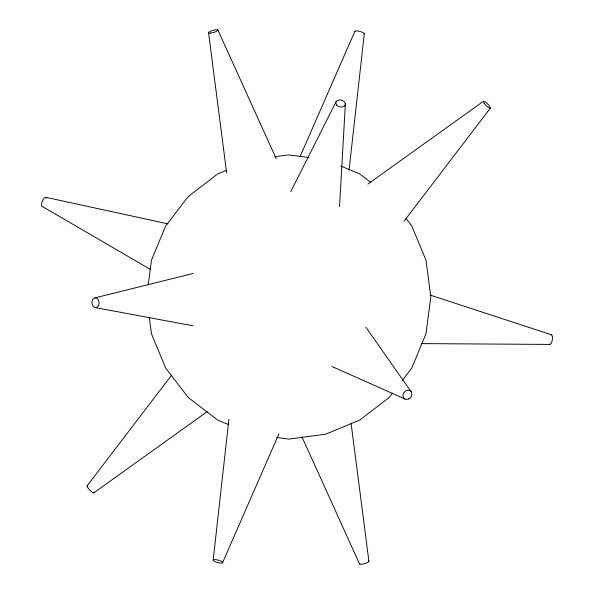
<?xml version="1.0" encoding="UTF-8"?>
<svg xmlns="http://www.w3.org/2000/svg" width="594" height="594" viewBox="0 0 594 594"><rect width="100%" height="100%" fill="white"/><g stroke="black" fill="none" stroke-linecap="round" stroke-linejoin="round"><path stroke-width="0.89" d="M339.53 206.608L345.374 103.839M213.172 560.083L228.898 419.357M349.064 170.047L364.278 33.917M148.196 285.046L151.463 260.224L165.659 225.95L188.239 196.517L217.671 173.938L226.24 170.389M299.948 156.89L354.833 31.385M222.616 562.615A4.893 1.262 15 0 0 215.815 559.659A4.893 1.262 15 0 0 215.243 561.776A4.893 1.262 15 0 0 222.616 562.615L278.987 433.724M290.756 191.662L336.249 101.396M87.066 485.892L171.696 375.029M404.069 221.176L490.384 108.108M392.589 393.065L389.204 397.483L359.778 420.062L325.505 434.259L288.721 439.1L276.774 437.526M402.19 380.561L411.791 368.05L425.987 333.776L430.828 297L425.987 260.224L411.791 225.95L406.14 218.592M367.976 184.006L483.627 101.151M93.822 492.849L207.217 411.605M94.914 297.876L193.124 273.47M274.933 156.712L288.721 154.9L308.954 157.559M421.799 343.614L549.784 344.416M95.218 307.566A4.893 3.579 88.3 0 0 98.775 300.72A4.893 3.579 88.3 0 0 92.605 299.829A4.893 3.579 88.3 0 0 95.218 307.566L193.005 325.809M45.738 197.312L168.139 223.886M430.026 295.018L551.41 334.771M340.926 166.127L359.778 173.938L370.812 182.403M228.809 424.68L217.671 420.062L188.239 397.483L165.659 368.05L151.463 333.776L149.287 317.226M332.001 366.52L405.115 399.086M42.271 206.46L150.883 269.691M365.904 327.242L411.286 391.936M217.857 29.938L276.203 158.68M302.012 437.006L359.593 564.062M351.061 423.091L368.919 561.412M208.531 32.588L226.626 172.743M354.908 31.749A4.893 1.262 15 0 1 359.882 31.43A4.893 1.262 15 0 1 364.033 34.192M368.451 560.959A4.893 1.099 -15.9 0 1 364.508 563.654A4.893 1.099 -15.9 0 1 359.764 563.424M550.95 334.838A4.893 1.715 -80.8 0 1 552.279 339.954A4.893 1.715 -80.8 0 1 549.376 344.156M42.783 206.452A4.893 1.841 -68.8 0 1 42.493 200.727A4.893 1.841 -68.8 0 1 46.384 198.21M93.993 492.211A4.893 1.099 45.9 0 1 89.768 490.035A4.893 1.099 45.9 0 1 87.697 485.729M336.605 104.952A4.893 3.46 15 0 0 344.906 105.569A4.893 3.46 15 0 0 340.221 99.933A4.893 3.46 15 0 0 336.605 104.952M210.595 33.056A4.893 1.099 -15.9 0 0 217.931 30.22A4.893 1.099 -15.9 0 0 211.16 30.94A4.893 1.099 -15.9 0 0 210.595 33.056M484.214 103.208A4.893 1.099 45.9 0 0 490.176 108.308A4.893 1.099 45.9 0 0 486.315 102.68A4.893 1.099 45.9 0 0 484.214 103.208M408.479 399.012A4.893 4.106 -50.5 0 0 410.595 391.104A4.893 4.106 -50.5 0 0 403.133 394.312A4.893 4.106 -50.5 0 0 408.479 399.012"/></g></svg>
